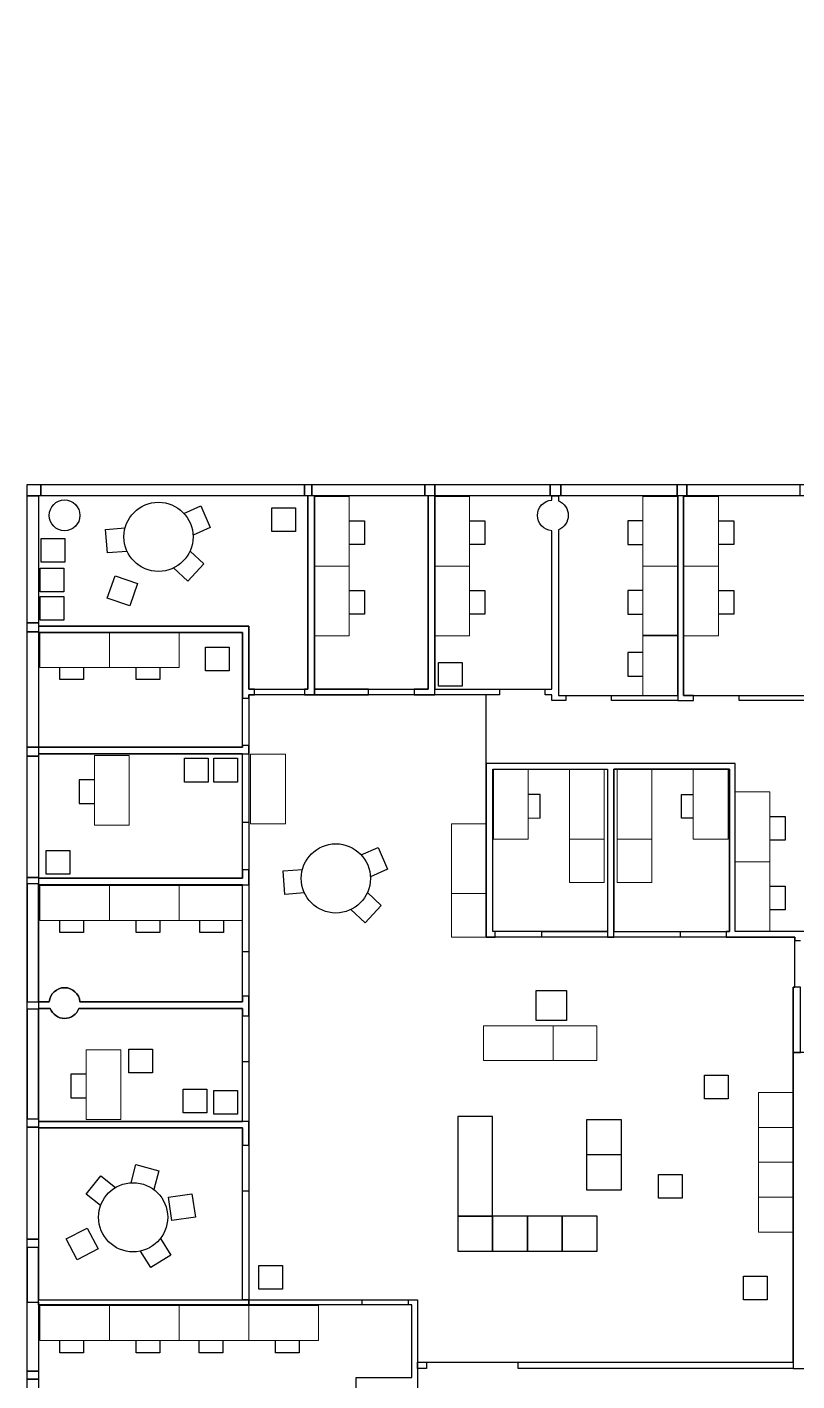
# Model space of a CAD drawing. Header units: centimetres. Extents: x -199 to 9291, y 3836 to 9745.
# Drawn here: x -199 to 1330, y 7057 to 9745 of the extents above; entities that cross this region are included whole.
import ezdxf

# ---------------------------------------------------------------- set-up
doc = ezdxf.new("R2010")
doc.units = ezdxf.units.CM
doc.header["$MEASUREMENT"] = 0
doc.layers.add('Chair', color=142, linetype='Continuous', true_color=0x2aacd4)
for name, color, linetype in [('E15-380', 2, 'Continuous'), ('E15-381', 2, 'Continuous'), ('E15-384', 2, 'Continuous'), ('E15-384A', 2, 'Continuous'), ('E15-384B', 2, 'Continuous'), ('E15-385', 2, 'Continuous'), ('E15-386', 2, 'Continuous'), ('E15-387', 2, 'Continuous'), ('E15-388', 2, 'Continuous'), ('E15-389', 2, 'Continuous'), ('E15-390', 2, 'Continuous'), ('E15-392', 2, 'Continuous'), ('Floor', 3, 'Continuous'), ('Furniture', 2, 'Continuous'), ('Offices', 1, 'Continuous'), ('Walls', 6, 'Continuous')]:
    doc.layers.add(name, color=color, linetype=linetype)

msp = doc.modelspace()

# ---------------------------------------------------------------- linework, layer by layer
at = {"layer": 'Chair'}
for points in [[(112.5, 8779.2), (146.1, 8793.9), (164.9, 8750.8), (130.7, 8735.9)], [(334.3, 8743.3), (287.3, 8743.3), (287.3, 8790.2), (334.3, 8790.2), (334.3, 8743.3)], [(440.9, 8764.1), (471.2, 8764.1), (471.2, 8717.1)], [(679.9, 8764.1), (710.2, 8764.1), (710.2, 8717.1)], [(1024.3, 8764.1), (994, 8764.1), (994, 8717.1)], [(1174.1, 8764.1), (1204.4, 8764.1), (1204.4, 8717.1)], [(-0.2, 8703.7), (-39, 8700.6), (-42.8, 8747.4), (-4.1, 8750.5)], [(-123.6, 8682.2), (-170.6, 8682.2), (-170.6, 8729.2), (-123.6, 8729.2), (-123.6, 8682.2)], [(471.2, 8717.1), (440.9, 8717.1)], [(710.2, 8717.1), (679.9, 8717.1)], [(994, 8717.1), (1024.3, 8717.1)], [(1204.4, 8717.1), (1174.1, 8717.1)], [(124.8, 8704.4), (152.3, 8679), (120.4, 8644.5), (92, 8670.7)], [(-125.9, 8623.6), (-172.9, 8623.6), (-172.9, 8670.6), (-125.9, 8670.6), (-125.9, 8623.6)], [(-24.1, 8655.4), (20.3, 8640.1), (5, 8595.7), (-39.5, 8611), (-24.1, 8655.4)], [(-125.9, 8567.3), (-172.9, 8567.3), (-172.9, 8614.3), (-125.9, 8614.3), (-125.9, 8567.3)], [(440.9, 8625.7), (471.2, 8625.7), (471.2, 8578.7)], [(679.9, 8625.7), (710.2, 8625.7), (710.2, 8578.7)], [(1024.3, 8625.7), (994, 8625.7), (994, 8578.7)], [(1174.1, 8625.7), (1204.4, 8625.7), (1204.4, 8578.7)], [(471.2, 8578.7), (440.9, 8578.7)], [(710.2, 8578.7), (679.9, 8578.7)], [(994, 8578.7), (1024.3, 8578.7)], [(1204.4, 8578.7), (1174.1, 8578.7)], [(202.8, 8466.4), (155.8, 8466.4), (155.8, 8513.4), (202.8, 8513.4), (202.8, 8466.4)], [(1024.3, 8502.7), (994, 8502.7), (994, 8455.7)], [(-87.1, 8449), (-134.1, 8449), (-134.1, 8473.3)], [(-87.1, 8473.3), (-87.1, 8449)], [(64.9, 8449), (17.9, 8449), (17.9, 8473.3)], [(64.9, 8473.3), (64.9, 8449)], [(665.4, 8435.9), (618.4, 8435.9), (618.4, 8482.9), (665.4, 8482.9), (665.4, 8435.9)], [(994, 8455.7), (1024.3, 8455.7)], [(160.5, 8245.8), (113.5, 8245.8), (113.5, 8292.8), (160.5, 8292.8), (160.5, 8245.8)], [(219.2, 8245.8), (172.2, 8245.8), (172.2, 8292.8), (219.2, 8292.8), (219.2, 8245.8)], [(-65.2, 8250.2), (-95.5, 8250.2), (-95.5, 8203.2)], [(-95.5, 8203.2), (-65.2, 8203.2)], [(819.8, 8173.7), (819.8, 8220.7), (796.3, 8220.7)], [(1100.6, 8173.7), (1100.6, 8220.7), (1124.1, 8220.7)], [(1124.1, 8173.7), (1100.6, 8173.7)], [(1276.5, 8177.6), (1306.8, 8177.6), (1306.8, 8130.6)], [(1306.8, 8130.6), (1276.5, 8130.6)], [(-114.2, 8062.8), (-161.2, 8062.8), (-161.2, 8109.8), (-114.2, 8109.8), (-114.2, 8062.8)], [(464.7, 8101), (498.3, 8115.7), (517.2, 8072.7), (482.9, 8057.7)], [(352, 8025.6), (313.2, 8022.4), (309.4, 8069.3), (348.1, 8072.4)], [(1276.5, 8039.2), (1306.8, 8039.2), (1306.8, 7992.2)], [(477, 8026.3), (504.5, 8000.9), (472.6, 7966.3), (444.2, 7992.5)], [(1306.8, 7992.2), (1276.5, 7992.2)], [(-87.1, 7946.7), (-134.1, 7946.7), (-134.1, 7971)], [(-87.1, 7971), (-87.1, 7946.7)], [(64.9, 7946.7), (17.9, 7946.7), (17.9, 7971)], [(64.9, 7971), (64.9, 7946.7)], [(191, 7946.7), (144, 7946.7), (144, 7971)], [(191, 7971), (191, 7946.7)], [(50.2, 7668.5), (3.2, 7668.5), (3.2, 7715.5), (50.2, 7715.5), (50.2, 7668.5)], [(-81.7, 7665.9), (-112, 7665.9), (-112, 7618.9)], [(1193.7, 7616.9), (1146.7, 7616.9), (1146.7, 7663.9), (1193.7, 7663.9), (1193.7, 7616.9)], [(158.2, 7588.8), (111.2, 7588.8), (111.2, 7635.8), (158.2, 7635.8), (158.2, 7588.8)], [(-112, 7618.9), (-81.7, 7618.9)], [(219.2, 7586.4), (172.2, 7586.4), (172.2, 7633.4), (219.2, 7633.4), (219.2, 7586.4)], [(725.5, 7383.6), (725.5, 7581.8), (656.3, 7581.8), (656.3, 7383.6), (725.5, 7383.6)], [(725.5, 7383.6), (725.5, 7581.8), (656.3, 7581.8), (656.3, 7383.6), (725.5, 7383.6)], [(981.4, 7506.1), (981.4, 7575.3), (912.2, 7575.3), (912.2, 7506.1), (981.4, 7506.1)], [(981.4, 7436.3), (981.4, 7505.5), (912.2, 7505.5), (912.2, 7436.3), (981.4, 7436.3)], [(981.4, 7436.3), (981.4, 7505.5), (912.2, 7505.5), (912.2, 7436.3), (981.4, 7436.3)], [(7.6, 7450.1), (17.3, 7486.3), (62.7, 7474), (52.6, 7436.7)], [(-53, 7404.7), (-81.6, 7427.6), (-52.2, 7464.2), (-23, 7440.9)], [(1102.1, 7419.8), (1055.1, 7419.8), (1055.1, 7466.8), (1102.1, 7466.8), (1102.1, 7419.8)], [(88.9, 7374.9), (81.9, 7421.4), (128.4, 7428.4), (135.4, 7381.9), (88.9, 7374.9)], [(725.5, 7314.4), (725.5, 7383.6), (656.3, 7383.6), (656.3, 7314.4), (725.5, 7314.4)], [(725.5, 7314.4), (725.5, 7383.6), (656.3, 7383.6), (656.3, 7314.4), (725.5, 7314.4)], [(794.7, 7314.4), (794.7, 7383.6), (725.5, 7383.6), (725.5, 7314.4), (794.7, 7314.4)], [(794.7, 7314.4), (794.7, 7383.6), (725.5, 7383.6), (725.5, 7314.4), (794.7, 7314.4)], [(863.9, 7314.4), (863.9, 7383.6), (794.7, 7383.6), (794.7, 7314.4), (863.9, 7314.4)], [(863.9, 7314.4), (863.9, 7383.6), (794.7, 7383.6), (794.7, 7314.4), (863.9, 7314.4)], [(933.1, 7314.4), (933.1, 7383.6), (863.9, 7383.6), (863.9, 7314.4), (933.1, 7314.4)], [(933.1, 7314.4), (933.1, 7383.6), (863.9, 7383.6), (863.9, 7314.4), (933.1, 7314.4)], [(-79.3, 7360.3), (-57.6, 7318.7), (-99.3, 7296.9), (-121, 7338.6), (-79.3, 7360.3)], [(66, 7339.7), (86.8, 7306.7), (47, 7281.6), (26.3, 7314.5)], [(308.5, 7239.1), (261.5, 7239.1), (261.5, 7286.1), (308.5, 7286.1), (308.5, 7239.1)], [(1271.2, 7218), (1224.2, 7218), (1224.2, 7265), (1271.2, 7265), (1271.2, 7218)], [(-87.1, 7112.8), (-134.1, 7112.8), (-134.1, 7137.1)], [(-87.1, 7137.1), (-87.1, 7112.8)], [(64.9, 7112.8), (17.9, 7112.8), (17.9, 7137.1)], [(64.9, 7137.1), (64.9, 7112.8)], [(189.7, 7112.8), (142.7, 7112.8), (142.7, 7137.1)], [(189.7, 7137.1), (189.7, 7112.8)], [(341.7, 7112.8), (294.7, 7112.8), (294.7, 7137.1)], [(341.7, 7137.1), (341.7, 7112.8)]]:
    msp.add_lwpolyline(points, dxfattribs=at)
at = {"layer": 'E15-380'}
msp.add_lwpolyline([(966.7, 7949.2), (1195.9, 7949.2), (1195.9, 8271), (966.7, 8271)], close=True, dxfattribs=at)
at = {"layer": 'E15-381'}
msp.add_lwpolyline([(953.7, 7949.2), (726.1, 7949.2), (726.1, 8271), (953.7, 8271)], close=True, dxfattribs=at)
at = {"layer": 'E15-384'}
msp.add_lwpolyline([(1322.7, 7094.1), (1322.7, 7838.6), (1326, 7838.6), (1326, 7937.8), (713.1, 7937.8), (713.1, 8419), (241.7, 8419), (241.7, 7217.6), (576.5, 7217.6), (576.5, 7094.1)], close=True, dxfattribs=at)
at = {"layer": 'E15-384A'}
msp.add_lwpolyline([(1093.5, 8814), (861, 8814), (856.2, 8814), (856.2, 8803.8, -0.693908), (856.2, 8746.7), (856.2, 8417.3), (870.8, 8417.3), (1093.5, 8417.3)], format="xyb", close=True, dxfattribs=at)
at = {"layer": 'E15-384B'}
msp.add_lwpolyline([(1447.9, 8814), (1348.7, 8814), (1335.7, 8814), (1111.4, 8814), (1104.9, 8814), (1104.9, 8417.3), (1447.9, 8417.3)], close=True, dxfattribs=at)
at = {"layer": 'E15-385'}
msp.add_lwpolyline([(843.1, 8744.8, -0.926039), (843.1, 8805.6), (843.1, 8814), (839.9, 8814), (610.7, 8814), (610.7, 8430.3), (830.1, 8430.3), (843.1, 8430.3)], format="xyb", close=True, dxfattribs=at)
at = {"layer": 'E15-386'}
msp.add_lwpolyline([(597.7, 8814), (591.2, 8814), (371.7, 8814), (371.7, 8430.3), (597.7, 8430.3)], close=True, dxfattribs=at)
at = {"layer": 'E15-387'}
msp.add_lwpolyline([(358.7, 8814), (352.2, 8814), (-171.2, 8814), (-176.1, 8814), (-176.1, 8562), (-176.1, 8555.5), (241.7, 8555.5), (241.7, 8430.3), (253.1, 8430.3), (358.7, 8430.3)], close=True, dxfattribs=at)
at = {"layer": 'E15-388'}
msp.add_lwpolyline([(228.7, 8412.5), (228.7, 8542.5), (-176.1, 8542.5), (-176.1, 8314.9), (228.7, 8314.9)], close=True, dxfattribs=at)
at = {"layer": 'E15-389'}
msp.add_lwpolyline([(228.7, 8301.9), (-176.1, 8301.9), (-176.1, 8297), (-176.1, 8054.8), (228.7, 8054.8)], close=True, dxfattribs=at)
at = {"layer": 'E15-390'}
msp.add_lwpolyline([(228.7, 8041.8), (-176.1, 8041.8), (-176.1, 7809.4), (-154.8, 7809.4, -0.922349), (-94, 7809.4), (228.7, 7809.4)], format="xyb", close=True, dxfattribs=at)
at = {"layer": 'E15-392'}
msp.add_lwpolyline([(228.7, 7433.8), (228.7, 7559), (-176.1, 7559), (-176.1, 7337.9), (-176.1, 7321.7), (-176.1, 7217.6), (228.7, 7217.6)], close=True, dxfattribs=at)
at = {"layer": 'Floor'}
msp.add_lwpolyline([(-198.9, 8836.7), (4799.9, 8836.7), (4799.9, 8679.1), (5206.3, 8679.1), (5206.3, 9744.6), (9290.6, 9744.6), (9290.6, 3953.4), (5206.3, 3953.4), (5206.3, 4348.5), (4799.9, 4348.5), (4799.9, 3836.4), (-198.9, 3836.4)], close=True, dxfattribs=at)
at = {"layer": 'Furniture', "lineweight": 5}
for points in [[(440.9, 8812.5), (371.7, 8812.5), (371.7, 8674.1), (440.9, 8674.1), (440.9, 8812.5)], [(440.9, 8812.5), (371.7, 8812.5), (371.7, 8674.1), (440.9, 8674.1), (440.9, 8812.5)], [(679.9, 8812.5), (610.7, 8812.5), (610.7, 8674.1), (679.9, 8674.1), (679.9, 8812.5)], [(679.9, 8812.5), (610.7, 8812.5), (610.7, 8674.1), (679.9, 8674.1), (679.9, 8812.5)], [(1024.3, 8812.5), (1093.5, 8812.5), (1093.5, 8674.1), (1024.3, 8674.1), (1024.3, 8812.5)], [(1024.3, 8812.5), (1093.5, 8812.5), (1093.5, 8674.1), (1024.3, 8674.1), (1024.3, 8812.5)], [(1174.1, 8812.5), (1104.9, 8812.5), (1104.9, 8674.1), (1174.1, 8674.1), (1174.1, 8812.5)], [(1174.1, 8812.5), (1104.9, 8812.5), (1104.9, 8674.1), (1174.1, 8674.1), (1174.1, 8812.5)], [(440.9, 8674.1), (371.7, 8674.1), (371.7, 8535.7), (440.9, 8535.7), (440.9, 8674.1)], [(440.9, 8674.1), (371.7, 8674.1), (371.7, 8535.7), (440.9, 8535.7), (440.9, 8674.1)], [(679.9, 8674.1), (610.7, 8674.1), (610.7, 8535.7), (679.9, 8535.7), (679.9, 8674.1)], [(679.9, 8674.1), (610.7, 8674.1), (610.7, 8535.7), (679.9, 8535.7), (679.9, 8674.1)], [(1024.3, 8674.1), (1093.5, 8674.1), (1093.5, 8535.7), (1024.3, 8535.7), (1024.3, 8674.1)], [(1024.3, 8674.1), (1093.5, 8674.1), (1093.5, 8535.7), (1024.3, 8535.7), (1024.3, 8674.1)], [(1174.1, 8674.1), (1104.9, 8674.1), (1104.9, 8535.7), (1174.1, 8535.7), (1174.1, 8674.1)], [(1174.1, 8674.1), (1104.9, 8674.1), (1104.9, 8535.7), (1174.1, 8535.7), (1174.1, 8674.1)], [(-35, 8473.3), (-35, 8542.5), (-173.4, 8542.5), (-173.4, 8473.3), (-35, 8473.3)], [(-35, 8473.3), (-35, 8542.5), (-173.4, 8542.5), (-173.4, 8473.3), (-35, 8473.3)], [(103.4, 8473.3), (103.4, 8542.5), (-35, 8542.5), (-35, 8473.3), (103.4, 8473.3)], [(103.4, 8473.3), (103.4, 8542.5), (-35, 8542.5), (-35, 8473.3), (103.4, 8473.3)], [(1024.3, 8537.2), (1093.5, 8537.2), (1093.5, 8417.3), (1024.3, 8417.3), (1024.3, 8537.2)], [(-65.2, 8298.6), (4, 8298.6), (4, 8160.2), (-65.2, 8160.2), (-65.2, 8298.6)], [(245, 8162.8), (314.2, 8162.8), (314.2, 8301.2), (245, 8301.2), (245, 8162.8)], [(796.3, 8132.6), (727.1, 8132.6), (727.1, 8271), (796.3, 8271), (796.3, 8132.6)], [(947.5, 8132.6), (878.3, 8132.6), (878.3, 8271), (947.5, 8271), (947.5, 8132.6)], [(972.9, 8132.6), (1042.1, 8132.6), (1042.1, 8271), (972.9, 8271), (972.9, 8132.6)], [(1124.1, 8132.6), (1193.3, 8132.6), (1193.3, 8271), (1124.1, 8271), (1124.1, 8132.6)], [(1276.5, 8226), (1207.3, 8226), (1207.3, 8087.6), (1276.5, 8087.6), (1276.5, 8226)], [(1276.5, 8226), (1207.3, 8226), (1207.3, 8087.6), (1276.5, 8087.6), (1276.5, 8226)], [(644.2, 8024.3), (713.4, 8024.3), (713.4, 8162.7), (644.2, 8162.7), (644.2, 8024.3)], [(878.3, 8132.6), (947.5, 8132.6), (947.5, 8046), (878.3, 8046), (878.3, 8132.6)], [(1042.1, 8132.6), (972.9, 8132.6), (972.9, 8046), (1042.1, 8046), (1042.1, 8132.6)], [(1276.5, 8087.6), (1207.3, 8087.6), (1207.3, 7949.2), (1276.5, 7949.2), (1276.5, 8087.6)], [(1276.5, 8087.6), (1207.3, 8087.6), (1207.3, 7949.2), (1276.5, 7949.2), (1276.5, 8087.6)], [(-35, 7971), (-35, 8040.2), (-173.4, 8040.2), (-173.4, 7971), (-35, 7971)], [(-35, 7971), (-35, 8040.2), (-173.4, 8040.2), (-173.4, 7971), (-35, 7971)], [(103.4, 7971), (103.4, 8040.2), (-35, 8040.2), (-35, 7971), (103.4, 7971)], [(103.4, 7971), (103.4, 8040.2), (-35, 8040.2), (-35, 7971), (103.4, 7971)], [(228.7, 7971), (228.7, 8040.2), (103.4, 8040.2), (103.4, 7971), (228.7, 7971)], [(228.7, 7971), (228.7, 8040.2), (103.4, 8040.2), (103.4, 7971), (228.7, 7971)], [(713.4, 8024.3), (644.2, 8024.3), (644.2, 7937.7), (713.4, 7937.7), (713.4, 8024.3)], [(845.9, 7692.6), (845.9, 7761.8), (707.5, 7761.8), (707.5, 7692.6), (845.9, 7692.6)], [(845.9, 7761.8), (845.9, 7692.6), (932.5, 7692.6), (932.5, 7761.8), (845.9, 7761.8)], [(-81.7, 7714.3), (-12.5, 7714.3), (-12.5, 7575.9), (-81.7, 7575.9), (-81.7, 7714.3)], [(1322.7, 7629.1), (1253.5, 7629.1), (1253.5, 7559.9), (1322.7, 7559.9), (1322.7, 7629.1)], [(1322.7, 7629.1), (1253.5, 7629.1), (1253.5, 7559.9), (1322.7, 7559.9), (1322.7, 7629.1)], [(1322.7, 7559.9), (1253.5, 7559.9), (1253.5, 7490.7), (1322.7, 7490.7), (1322.7, 7559.9)], [(1322.7, 7559.9), (1253.5, 7559.9), (1253.5, 7490.7), (1322.7, 7490.7), (1322.7, 7559.9)], [(1322.7, 7490.7), (1253.5, 7490.7), (1253.5, 7421.5), (1322.7, 7421.5), (1322.7, 7490.7)], [(1322.7, 7490.7), (1253.5, 7490.7), (1253.5, 7421.5), (1322.7, 7421.5), (1322.7, 7490.7)], [(1322.7, 7421.5), (1253.5, 7421.5), (1253.5, 7352.3), (1322.7, 7352.3), (1322.7, 7421.5)], [(-35, 7137.1), (-35, 7206.3), (-173.4, 7206.3), (-173.4, 7137.1), (-35, 7137.1)], [(-35, 7137.1), (-35, 7206.3), (-173.4, 7206.3), (-173.4, 7137.1), (-35, 7137.1)], [(103.4, 7137.1), (103.4, 7206.3), (-35, 7206.3), (-35, 7137.1), (103.4, 7137.1)], [(103.4, 7137.1), (103.4, 7206.3), (-35, 7206.3), (-35, 7137.1), (103.4, 7137.1)], [(241.8, 7137.1), (241.8, 7206.3), (103.4, 7206.3), (103.4, 7137.1), (241.8, 7137.1)], [(241.8, 7137.1), (241.8, 7206.3), (103.4, 7206.3), (103.4, 7137.1), (241.8, 7137.1)], [(380.2, 7137.1), (380.2, 7206.3), (241.8, 7206.3), (241.8, 7137.1), (380.2, 7137.1)], [(380.2, 7137.1), (380.2, 7206.3), (241.8, 7206.3), (241.8, 7137.1), (380.2, 7137.1)]]:
    msp.add_lwpolyline(points, dxfattribs=at)
at = {"layer": 'Furniture', "lineweight": 9}
for points in [[(245, 8162.8), (314.2, 8162.8), (314.2, 8301.2), (245, 8301.2), (245, 8162.8)], [(796.3, 8132.6), (727.1, 8132.6), (727.1, 8271), (796.3, 8271), (796.3, 8132.6)], [(947.5, 8132.6), (878.3, 8132.6), (878.3, 8271), (947.5, 8271), (947.5, 8132.6)], [(972.9, 8132.6), (1042.1, 8132.6), (1042.1, 8271), (972.9, 8271), (972.9, 8132.6)], [(1124.1, 8132.6), (1193.3, 8132.6), (1193.3, 8271), (1124.1, 8271), (1124.1, 8132.6)], [(796.3, 8173.7), (819.8, 8173.7)], [(644.2, 8024.3), (713.4, 8024.3), (713.4, 8162.7), (644.2, 8162.7), (644.2, 8024.3)], [(878.3, 8132.6), (947.5, 8132.6), (947.5, 8046), (878.3, 8046), (878.3, 8132.6)], [(1042.1, 8132.6), (972.9, 8132.6), (972.9, 8046), (1042.1, 8046), (1042.1, 8132.6)], [(713.4, 8024.3), (644.2, 8024.3), (644.2, 7937.7), (713.4, 7937.7), (713.4, 8024.3)], [(845.9, 7692.6), (845.9, 7761.8), (707.5, 7761.8), (707.5, 7692.6), (845.9, 7692.6)], [(845.9, 7761.8), (845.9, 7692.6), (932.5, 7692.6), (932.5, 7761.8), (845.9, 7761.8)], [(1322.7, 7421.5), (1253.5, 7421.5), (1253.5, 7352.3), (1322.7, 7352.3), (1322.7, 7421.5)]]:
    msp.add_lwpolyline(points, dxfattribs=at)
at = {"layer": 'Furniture'}
for centre in [(62.1, 8732.5), (414.3, 8054.4), (11.7, 7381.6)]:
    msp.add_circle(centre, 68.7, dxfattribs=at)
at = {"layer": 'Offices'}
msp.add_lwpolyline([(228.7, 7796.4), (-95.8, 7796.4, -0.697059), (-153, 7796.4), (-176.1, 7796.4), (-176.1, 7794.7), (-176.1, 7576.9), (-176.1, 7572), (228.7, 7572)], format="xyb", close=True, dxfattribs=at)
msp.add_lwpolyline([(565.2, 7207.9), (558.7, 7207.9), (466, 7207.9), (241.7, 7207.9), (-176.1, 7207.9), (-176.1, 7076.2), (-176.1, 7060), (-176.1, 6863.3), (378.2, 6863.3), (378.2, 6868.1), (454.6, 6868.1), (454.6, 7063.2), (565.2, 7063.2)], close=True, dxfattribs=at)
at = {"layer": 'Walls'}
for points in [[(-198.9, 8836.7), (-171.2, 8836.7), (-171.2, 8814), (-198.9, 8814)], [(352.2, 8814), (-171.2, 8814), (-171.2, 8836.7), (352.2, 8836.7)], [(366.8, 8814), (352.2, 8814), (352.2, 8836.7), (366.8, 8836.7)], [(591.2, 8814), (366.8, 8814), (366.8, 8836.7), (591.2, 8836.7)], [(610.7, 8814), (591.2, 8814), (591.2, 8836.7), (610.7, 8836.7)], [(839.9, 8814), (610.7, 8814), (610.7, 8836.7), (839.9, 8836.7)], [(861, 8814), (839.9, 8814), (839.9, 8836.7), (861, 8836.7)], [(1091.9, 8814), (861, 8814), (861, 8836.7), (1091.9, 8836.7)], [(1111.4, 8814), (1091.9, 8814), (1091.9, 8836.7), (1111.4, 8836.7)], [(1335.7, 8814), (1111.4, 8814), (1111.4, 8836.7), (1335.7, 8836.7)], [(-176.1, 8562), (-198.9, 8562), (-198.9, 8814), (-176.1, 8814)], [(352.2, 8419), (371.7, 8419), (371.7, 8814), (358.7, 8814), (358.7, 8430.3), (352.2, 8430.3)], [(570, 8419), (610.7, 8419), (610.7, 8814), (597.7, 8814), (597.7, 8430.3), (570, 8430.3)], [(1093.5, 8814), (1093.5, 8407.6), (1124.4, 8407.6), (1124.4, 8417.3), (1104.9, 8417.3), (1104.9, 8814)], [(-198.9, 8562), (-176.1, 8562), (-176.1, 8544.1), (-198.9, 8544.1)], [(-176.1, 8542.5), (228.7, 8542.5), (228.7, 8412.5), (241.7, 8412.5), (241.7, 8419), (253.1, 8419), (253.1, 8430.3), (241.7, 8430.3), (241.7, 8555.5), (-176.1, 8555.5)], [(-176.1, 8314.9), (-198.9, 8314.9), (-198.9, 8544.1), (-176.1, 8544.1)], [(371.7, 8419), (479, 8419), (479, 8430.3), (371.7, 8430.3)], [(739.1, 8419), (610.7, 8419), (610.7, 8430.3), (739.1, 8430.3)], [(1093.5, 8407.6), (961.8, 8407.6), (961.8, 8417.3), (1093.5, 8417.3)], [(1447.9, 8407.6), (1215.4, 8407.6), (1215.4, 8417.3), (1447.9, 8417.3)], [(-198.9, 8314.9), (-176.1, 8314.9), (-176.1, 8297), (-198.9, 8297)], [(-176.1, 8301.9), (241.7, 8301.9), (241.7, 8318.2), (228.7, 8318.2), (228.7, 8314.9), (-176.1, 8314.9)], [(-176.1, 8056.4), (-198.9, 8056.4), (-198.9, 8297), (-176.1, 8297)], [(241.7, 8165.4), (228.7, 8165.4), (228.7, 8301.9), (241.7, 8301.9)], [(-176.1, 8041.8), (241.7, 8041.8), (241.7, 8071.1), (228.7, 8071.1), (228.7, 8054.8), (-176.1, 8054.8)], [(-198.9, 8056.4), (-176.1, 8056.4), (-176.1, 8043.4), (-198.9, 8043.4)], [(-198.9, 7809.4), (-176.1, 7809.4), (-176.1, 8043.4), (-198.9, 8043.4)], [(241.7, 7908.5), (228.7, 7908.5), (228.7, 8041.8), (241.7, 8041.8)], [(953.7, 7937.8), (823.6, 7937.8), (823.6, 7949.2), (953.7, 7949.2)], [(1098.4, 7937.8), (966.7, 7937.8), (966.7, 7949.2), (1098.4, 7949.2)], [(812.3, 7832.1), (872.4, 7832.1), (872.4, 7772), (812.3, 7772)], [(1322.7, 7708.6), (1337.3, 7708.6), (1337.3, 7838.6), (1322.7, 7838.6)], [(-198.9, 7809.4), (-176.1, 7809.4), (-176.1, 7794.7), (-198.9, 7794.7)], [(-198.9, 7576.9), (-176.1, 7576.9), (-176.1, 7794.7), (-198.9, 7794.7)], [(228.7, 7690.7), (241.7, 7690.7), (241.7, 7572), (228.7, 7572)], [(-176.1, 7560.6), (-198.9, 7560.6), (-198.9, 7576.9), (-176.1, 7576.9)], [(-176.1, 7337.9), (-198.9, 7337.9), (-198.9, 7560.6), (-176.1, 7560.6)], [(241.7, 7524.9), (241.7, 7572), (-176.1, 7572), (-176.1, 7559), (228.7, 7559), (228.7, 7524.9)], [(228.7, 7433.8), (241.7, 7433.8), (241.7, 7217.6), (228.7, 7217.6)], [(-198.9, 7337.9), (-176.1, 7337.9), (-176.1, 7321.7), (-198.9, 7321.7)], [(-198.9, 7212.8), (-176.1, 7212.8), (-176.1, 7321.7), (-198.9, 7321.7)], [(-176.1, 7076.2), (-198.9, 7076.2), (-198.9, 7212.8), (-176.1, 7212.8)], [(241.7, 7207.9), (-176.1, 7207.9), (-176.1, 7217.6), (241.7, 7217.6)], [(466, 7207.9), (241.7, 7207.9), (241.7, 7217.6), (466, 7217.6)], [(-198.9, 7076.2), (-176.1, 7076.2), (-176.1, 7060), (-198.9, 7060)], [(594.4, 7081.1), (576.5, 7081.1), (576.5, 7094.1), (594.4, 7094.1)], [(1322.7, 7081.1), (776.5, 7081.1), (776.5, 7094.1), (1322.7, 7094.1)], [(-198.9, 7060), (-176.1, 7060), (-176.1, 6863.3), (-198.9, 6863.3)]]:
    msp.add_lwpolyline(points, close=True, dxfattribs=at)
for points in [[(856.2, 8803.8, -0.693908), (856.2, 8746.7), (856.2, 8417.3), (870.8, 8417.3), (870.8, 8407.6), (843.1, 8407.6), (843.1, 8419), (830.1, 8419), (830.1, 8430.3), (843.1, 8430.3), (843.1, 8744.8, -0.926039), (843.1, 8805.6), (843.1, 8814), (856.2, 8814)], [(-176.1, 7796.4), (-153, 7796.4, 0.697059), (-95.8, 7796.4), (228.7, 7796.4), (228.7, 7781.7), (241.7, 7781.7), (241.7, 7820.7), (228.7, 7820.7), (228.7, 7809.4), (-94, 7809.4, 0.922349), (-154.8, 7809.4), (-176.1, 7809.4)]]:
    msp.add_lwpolyline(points, format="xyb", close=True, dxfattribs=at)
for points in [[(1682, 7949.2), (1207.3, 7949.2), (1207.3, 8282.4), (713.1, 8282.4), (713.1, 7937.8), (731, 7937.8), (731, 7949.2), (726.1, 7949.2), (726.1, 8271), (953.7, 8271), (953.7, 7937.8), (966.7, 7937.8), (966.7, 8271), (1195.9, 8271), (1195.9, 7949.2), (1189.4, 7949.2), (1189.4, 7937.8), (1326, 7937.8), (1326, 7931.3), (1337.3, 7931.3)], [(1682, 7708.6), (1322.7, 7708.6), (1322.7, 7081.1), (1693.3, 7081.1)], [(454.6, 6868.1), (454.6, 7063.2), (565.2, 7063.2), (565.2, 7207.9), (558.7, 7207.9), (558.7, 7217.6), (576.5, 7217.6), (576.5, 6786.9)]]:
    msp.add_lwpolyline(points, dxfattribs=at)
msp.add_circle((-124.4, 8775.2), 30.5, dxfattribs=at)

doc.saveas('drawing.dxf')
